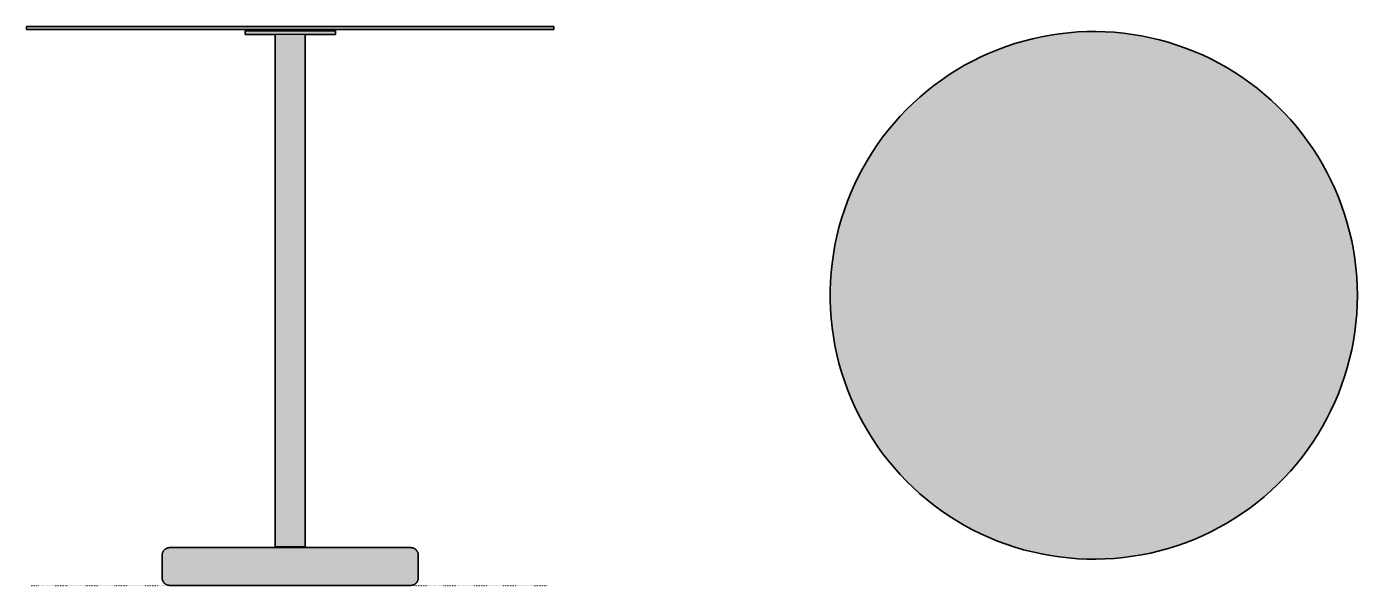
# Model space of a CAD drawing. Header units: millimetres. Extents: x -6 to 1760, y 0 to 741.
import ezdxf

# ---------------------------------------------------------------- set-up
doc = ezdxf.new("R2010")
doc.units = ezdxf.units.MM
doc.linetypes.add('Dots', pattern=[1, 0, -1])
doc.layers.add('Blocks', color=7, linetype='Continuous')
doc.layers.add('Blocks$Fill', color=7, linetype='Continuous', true_color=0xffffff)
for name, color, linetype, lineweight, true_color in [('Blocks$Inner', 7, 'Continuous', 25, 0x007f00), ('Blocks$Outline', 7, 'Continuous', 35, 0xff3f3f), ('Groud', 7, 'Dots', 25, 0x243775)]:
    doc.layers.add(name, color=color, linetype=linetype, lineweight=lineweight, true_color=true_color)

# ---------------------------------------------------------------- blocks, each defined once
blk = doc.blocks.new('Terrazzo Table Ø70 Top')
at = {"layer": 'Blocks$Fill'}
blk.add_hatch(color=256, dxfattribs=at).paths.add_polyline_path([(340.3, 368), (352.5, 368.1), (364.6, 367.8), (376.7, 367.1), (388.8, 365.9), (400.9, 364.3), (412.9, 362.3), (424.8, 359.9), (436.6, 357.1), (448.3, 353.9), (459.9, 350.2), (471.3, 346.2), (482.7, 341.8), (493.8, 337), (504.8, 331.8), (515.6, 326.2), (526.2, 320.2), (536.5, 313.9), (546.7, 307.2), (556.6, 300.2), (566.3, 292.9), (575.7, 285.2), (584.8, 277.2), (593.6, 268.8), (602.2, 260.2), (610.4, 251.3), (618.4, 242.1), (626, 232.6), (633.2, 222.9), (640.2, 212.9), (646.8, 202.7), (653, 192.3), (658.8, 181.7), (664.3, 170.8), (669.4, 159.8), (674.2, 148.6), (678.5, 137.3), (682.4, 125.8), (686, 114.1), (689.1, 102.4), (691.8, 90.6), (694.1, 78.6), (696, 66.6), (697.5, 54.6), (698.5, 42.5), (699.2, 30.4), (699.4, 18.2), (699.2, 6.1), (698.5, -6.1), (697.5, -18.2), (696, -30.2), (694.1, -42.2), (691.8, -54.1), (689.1, -66), (686, -77.7), (682.4, -89.3), (678.5, -100.8), (674.2, -112.2), (669.4, -123.4), (664.3, -134.4), (658.8, -145.2), (653, -155.9), (646.8, -166.3), (640.2, -176.5), (633.2, -186.5), (626, -196.2), (618.4, -205.7), (610.4, -214.9), (602.2, -223.8), (593.6, -232.4), (584.8, -240.7), (575.7, -248.8), (566.3, -256.4), (556.6, -263.8), (546.7, -270.8), (536.5, -277.5), (526.2, -283.8), (515.6, -289.8), (504.8, -295.3), (493.8, -300.5), (482.7, -305.4), (471.3, -309.8), (459.9, -313.8), (448.3, -317.5), (436.6, -320.7), (424.8, -323.5), (412.9, -325.9), (400.9, -327.9), (388.8, -329.5), (376.7, -330.6), (364.6, -331.4), (352.5, -331.7), (340.3, -331.6), (328.2, -331.1), (316.1, -330.1), (304, -328.7), (292, -327), (280.1, -324.8), (268.2, -322.1), (256.4, -319.1), (244.8, -315.7), (233.3, -311.9), (221.9, -307.6), (210.6, -303), (199.6, -298), (188.7, -292.6), (178, -286.8), (167.5, -280.7), (157.3, -274.2), (147.2, -267.4), (137.4, -260.2), (127.9, -252.6), (118.6, -244.8), (109.6, -236.6), (100.9, -228.1), (92.5, -219.4), (84.5, -210.3), (76.7, -201), (69.2, -191.4), (62.1, -181.5), (55.4, -171.4), (49, -161.1), (42.9, -150.6), (37.3, -139.8), (32, -128.9), (27, -117.8), (22.5, -106.5), (18.4, -95.1), (14.6, -83.5), (11.3, -71.9), (8.4, -60.1), (5.9, -48.2), (3.8, -36.2), (2.1, -24.2), (0.8, -12.1), (0, 0), (-0.4, 12.1), (-0.4, 24.3), (0, 36.4), (0.8, 48.5), (2.1, 60.6), (3.8, 72.7), (5.9, 84.6), (8.4, 96.5), (11.3, 108.3), (14.6, 120), (18.4, 131.5), (22.5, 143), (27, 154.2), (32, 165.3), (37.3, 176.3), (42.9, 187), (49, 197.5), (55.4, 207.9), (62.1, 217.9), (69.2, 227.8), (76.7, 237.4), (84.5, 246.7), (92.5, 255.8), (100.9, 264.6), (109.6, 273), (118.6, 281.2), (127.9, 289.1), (137.4, 296.6), (147.2, 303.8), (157.3, 310.6), (167.5, 317.1), (178, 323.3), (188.7, 329), (199.6, 334.4), (210.6, 339.4), (221.9, 344), (233.3, 348.3), (244.8, 352.1), (256.4, 355.5), (268.2, 358.6), (280.1, 361.2), (292, 363.4), (304, 365.2), (316.1, 366.5), (328.2, 367.5)], flags=0)
at = {"layer": 'Blocks$Inner'}
blk.add_lwpolyline([(699.2, 6.1), (699.4, 18.2), (699.2, 30.4), (698.5, 42.5), (697.5, 54.6), (696, 66.6), (694.1, 78.6), (691.8, 90.6), (689.1, 102.4), (686, 114.1), (682.4, 125.8), (678.5, 137.3), (674.2, 148.6), (669.4, 159.8), (664.3, 170.8), (658.8, 181.7), (653, 192.3), (646.8, 202.7), (640.2, 212.9), (633.2, 222.9), (626, 232.6), (618.4, 242.1), (610.4, 251.3), (602.2, 260.2), (593.6, 268.8), (584.8, 277.2), (575.7, 285.2), (566.3, 292.9), (556.6, 300.2), (546.7, 307.2), (536.5, 313.9), (526.2, 320.2), (515.6, 326.2), (504.8, 331.8), (493.8, 337), (482.7, 341.8), (471.3, 346.2), (459.9, 350.2), (448.3, 353.9), (436.6, 357.1), (424.8, 359.9), (412.9, 362.3), (400.9, 364.3), (388.8, 365.9), (376.7, 367.1), (364.6, 367.8), (352.5, 368.1), (340.3, 368), (328.2, 367.5), (316.1, 366.5), (304, 365.2), (292, 363.4), (280.1, 361.2), (268.2, 358.6), (256.4, 355.5), (244.8, 352.1), (233.3, 348.3), (221.9, 344), (210.6, 339.4), (199.6, 334.4), (188.7, 329), (178, 323.3), (167.5, 317.1), (157.3, 310.6), (147.2, 303.8), (137.4, 296.6), (127.9, 289.1), (118.6, 281.2), (109.6, 273), (100.9, 264.6), (92.5, 255.8), (84.5, 246.7), (76.7, 237.4), (69.2, 227.8), (62.1, 217.9), (55.4, 207.9), (49, 197.5), (42.9, 187), (37.3, 176.3), (32, 165.3), (27, 154.2), (22.5, 143), (18.4, 131.5), (14.6, 120), (11.3, 108.3), (8.4, 96.5), (5.9, 84.6), (3.8, 72.7), (2.1, 60.6), (0.8, 48.5), (0, 36.4), (-0.4, 24.3), (-0.4, 12.1), (0, 0), (0.8, -12.1), (2.1, -24.2), (3.8, -36.2), (5.9, -48.2), (8.4, -60.1), (11.3, -71.9), (14.6, -83.5), (18.4, -95.1), (22.5, -106.5), (27, -117.8), (32, -128.9), (37.3, -139.8), (42.9, -150.6), (49, -161.1), (55.4, -171.4), (62.1, -181.5), (69.2, -191.4), (76.7, -201), (84.5, -210.3), (92.5, -219.4), (100.9, -228.1), (109.6, -236.6), (118.6, -244.8), (127.9, -252.6), (137.4, -260.2), (147.2, -267.4), (157.3, -274.2), (167.5, -280.7), (178, -286.8), (188.7, -292.6), (199.6, -298), (210.6, -303), (221.9, -307.6), (233.3, -311.9), (244.8, -315.7), (256.4, -319.1), (268.2, -322.1), (280.1, -324.8), (292, -327), (304, -328.7), (316.1, -330.1), (328.2, -331.1), (340.3, -331.6), (352.5, -331.7), (364.6, -331.4), (376.7, -330.6), (388.8, -329.5), (400.9, -327.9), (412.9, -325.9), (424.8, -323.5), (436.6, -320.7), (448.3, -317.5), (459.9, -313.8), (471.3, -309.8), (482.7, -305.4), (493.8, -300.5), (504.8, -295.3), (515.6, -289.8), (526.2, -283.8), (536.5, -277.5), (546.7, -270.8), (556.6, -263.8), (566.3, -256.4), (575.7, -248.8), (584.8, -240.7), (593.6, -232.4), (602.2, -223.8), (610.4, -214.9), (618.4, -205.7), (626, -196.2), (633.2, -186.5), (640.2, -176.5), (646.8, -166.3), (653, -155.9), (658.8, -145.2), (664.3, -134.4), (669.4, -123.4), (674.2, -112.2), (678.5, -100.8), (682.4, -89.3), (686, -77.7), (689.1, -66), (691.8, -54.1), (694.1, -42.2), (696, -30.2), (697.5, -18.2), (698.5, -6.1)], close=True, dxfattribs=at)
at = {"layer": 'Blocks$Outline'}
for points in [[(244.8, 352.1), (256.4, 355.5)], [(256.4, 355.5), (268.2, 358.6)], [(268.2, 358.6), (280.1, 361.2)], [(280.1, 361.2), (292, 363.4)], [(292, 363.4), (304, 365.2)], [(304, 365.2), (316.1, 366.5)], [(316.1, 366.5), (328.2, 367.5)], [(328.2, 367.5), (340.3, 368)], [(340.3, 368), (352.5, 368.1)], [(352.5, 368.1), (364.6, 367.8)], [(364.6, 367.8), (376.7, 367.1)], [(376.7, 367.1), (388.8, 365.9)], [(388.8, 365.9), (400.9, 364.3)], [(400.9, 364.3), (412.9, 362.3)], [(412.9, 362.3), (424.8, 359.9)], [(424.8, 359.9), (436.6, 357.1)], [(436.6, 357.1), (448.3, 353.9)], [(448.3, 353.9), (459.9, 350.2)], [(199.6, 334.4), (210.6, 339.4)], [(210.6, 339.4), (221.9, 344)], [(221.9, 344), (233.3, 348.3)], [(233.3, 348.3), (244.8, 352.1)], [(459.9, 350.2), (471.3, 346.2)], [(471.3, 346.2), (482.7, 341.8)], [(482.7, 341.8), (493.8, 337)], [(493.8, 337), (504.8, 331.8)], [(167.5, 317.1), (178, 323.3)], [(178, 323.3), (188.7, 329)], [(188.7, 329), (199.6, 334.4)], [(504.8, 331.8), (515.6, 326.2)], [(515.6, 326.2), (526.2, 320.2)], [(526.2, 320.2), (536.5, 313.9)], [(137.4, 296.6), (147.2, 303.8)], [(147.2, 303.8), (157.3, 310.6)], [(157.3, 310.6), (167.5, 317.1)], [(536.5, 313.9), (546.7, 307.2)], [(546.7, 307.2), (556.6, 300.2)], [(118.6, 281.2), (127.9, 289.1)], [(127.9, 289.1), (137.4, 296.6)], [(556.6, 300.2), (566.3, 292.9)], [(566.3, 292.9), (575.7, 285.2)], [(575.7, 285.2), (584.8, 277.2)], [(100.9, 264.6), (109.6, 273)], [(109.6, 273), (118.6, 281.2)], [(584.8, 277.2), (593.6, 268.8)], [(593.6, 268.8), (602.2, 260.2)], [(84.5, 246.7), (92.5, 255.8)], [(92.5, 255.8), (100.9, 264.6)], [(602.2, 260.2), (610.4, 251.3)], [(610.4, 251.3), (618.4, 242.1)], [(69.2, 227.8), (76.7, 237.4)], [(76.7, 237.4), (84.5, 246.7)], [(618.4, 242.1), (626, 232.6)], [(626, 232.6), (633.2, 222.9)], [(55.4, 207.9), (62.1, 217.9)], [(62.1, 217.9), (69.2, 227.8)], [(633.2, 222.9), (640.2, 212.9)], [(640.2, 212.9), (646.8, 202.7)], [(42.9, 187), (49, 197.5)], [(49, 197.5), (55.4, 207.9)], [(646.8, 202.7), (653, 192.3)], [(37.3, 176.3), (42.9, 187)], [(653, 192.3), (658.8, 181.7)], [(658.8, 181.7), (664.3, 170.8)], [(27, 154.2), (32, 165.3)], [(32, 165.3), (37.3, 176.3)], [(664.3, 170.8), (669.4, 159.8)], [(669.4, 159.8), (674.2, 148.6)], [(18.4, 131.5), (22.5, 143)], [(22.5, 143), (27, 154.2)], [(674.2, 148.6), (678.5, 137.3)], [(14.6, 120), (18.4, 131.5)], [(678.5, 137.3), (682.4, 125.8)], [(682.4, 125.8), (686, 114.1)], [(8.4, 96.5), (11.3, 108.3)], [(11.3, 108.3), (14.6, 120)], [(686, 114.1), (689.1, 102.4)], [(5.9, 84.6), (8.4, 96.5)], [(689.1, 102.4), (691.8, 90.6)], [(691.8, 90.6), (694.1, 78.6)], [(2.1, 60.6), (3.8, 72.7)], [(3.8, 72.7), (5.9, 84.6)], [(694.1, 78.6), (696, 66.6)], [(0.8, 48.5), (2.1, 60.6)], [(696, 66.6), (697.5, 54.6)], [(697.5, 54.6), (698.5, 42.5)], [(-0.4, 24.3), (0, 36.4)], [(0, 36.4), (0.8, 48.5)], [(698.5, 42.5), (699.2, 30.4)], [(-0.4, 12.1), (-0.4, 24.3)], [(699.2, 30.4), (699.4, 18.2)], [(699.4, 18.2), (699.2, 6.1)], [(0, 0), (-0.4, 12.1)], [(0.8, -12.1), (0, 0)], [(699.2, 6.1), (698.5, -6.1)], [(2.1, -24.2), (0.8, -12.1)], [(698.5, -6.1), (697.5, -18.2)], [(3.8, -36.2), (2.1, -24.2)], [(696, -30.2), (694.1, -42.2)], [(697.5, -18.2), (696, -30.2)], [(5.9, -48.2), (3.8, -36.2)], [(8.4, -60.1), (5.9, -48.2)], [(694.1, -42.2), (691.8, -54.1)], [(11.3, -71.9), (8.4, -60.1)], [(689.1, -66), (686, -77.7)], [(691.8, -54.1), (689.1, -66)], [(14.6, -83.5), (11.3, -71.9)], [(18.4, -95.1), (14.6, -83.5)], [(686, -77.7), (682.4, -89.3)], [(22.5, -106.5), (18.4, -95.1)], [(678.5, -100.8), (674.2, -112.2)], [(682.4, -89.3), (678.5, -100.8)], [(27, -117.8), (22.5, -106.5)], [(32, -128.9), (27, -117.8)], [(669.4, -123.4), (664.3, -134.4)], [(674.2, -112.2), (669.4, -123.4)], [(37.3, -139.8), (32, -128.9)], [(42.9, -150.6), (37.3, -139.8)], [(664.3, -134.4), (658.8, -145.2)], [(49, -161.1), (42.9, -150.6)], [(653, -155.9), (646.8, -166.3)], [(658.8, -145.2), (653, -155.9)], [(55.4, -171.4), (49, -161.1)], [(62.1, -181.5), (55.4, -171.4)], [(640.2, -176.5), (633.2, -186.5)], [(646.8, -166.3), (640.2, -176.5)], [(69.2, -191.4), (62.1, -181.5)], [(76.7, -201), (69.2, -191.4)], [(633.2, -186.5), (626, -196.2)], [(84.5, -210.3), (76.7, -201)], [(92.5, -219.4), (84.5, -210.3)], [(618.4, -205.7), (610.4, -214.9)], [(626, -196.2), (618.4, -205.7)], [(100.9, -228.1), (92.5, -219.4)], [(109.6, -236.6), (100.9, -228.1)], [(602.2, -223.8), (593.6, -232.4)], [(610.4, -214.9), (602.2, -223.8)], [(118.6, -244.8), (109.6, -236.6)], [(127.9, -252.6), (118.6, -244.8)], [(584.8, -240.7), (575.7, -248.8)], [(593.6, -232.4), (584.8, -240.7)], [(137.4, -260.2), (127.9, -252.6)], [(147.2, -267.4), (137.4, -260.2)], [(556.6, -263.8), (546.7, -270.8)], [(566.3, -256.4), (556.6, -263.8)], [(575.7, -248.8), (566.3, -256.4)], [(157.3, -274.2), (147.2, -267.4)], [(167.5, -280.7), (157.3, -274.2)], [(178, -286.8), (167.5, -280.7)], [(536.5, -277.5), (526.2, -283.8)], [(546.7, -270.8), (536.5, -277.5)], [(188.7, -292.6), (178, -286.8)], [(199.6, -298), (188.7, -292.6)], [(210.6, -303), (199.6, -298)], [(504.8, -295.3), (493.8, -300.5)], [(515.6, -289.8), (504.8, -295.3)], [(526.2, -283.8), (515.6, -289.8)], [(221.9, -307.6), (210.6, -303)], [(233.3, -311.9), (221.9, -307.6)], [(244.8, -315.7), (233.3, -311.9)], [(256.4, -319.1), (244.8, -315.7)], [(448.3, -317.5), (436.6, -320.7)], [(459.9, -313.8), (448.3, -317.5)], [(471.3, -309.8), (459.9, -313.8)], [(482.7, -305.4), (471.3, -309.8)], [(493.8, -300.5), (482.7, -305.4)], [(268.2, -322.1), (256.4, -319.1)], [(280.1, -324.8), (268.2, -322.1)], [(292, -327), (280.1, -324.8)], [(304, -328.7), (292, -327)], [(316.1, -330.1), (304, -328.7)], [(328.2, -331.1), (316.1, -330.1)], [(340.3, -331.6), (328.2, -331.1)], [(352.5, -331.7), (340.3, -331.6)], [(364.6, -331.4), (352.5, -331.7)], [(376.7, -330.6), (364.6, -331.4)], [(388.8, -329.5), (376.7, -330.6)], [(400.9, -327.9), (388.8, -329.5)], [(412.9, -325.9), (400.9, -327.9)], [(424.8, -323.5), (412.9, -325.9)], [(436.6, -320.7), (424.8, -323.5)]]:
    blk.add_lwpolyline(points, dxfattribs=at)
blk = doc.blocks.new('Terrazzo Table Ø70 Side')
at = {"layer": 'Blocks$Fill'}
for points in [[(-6.2, 741), (693.6, 741), (693.6, 737), (-6.2, 737)], [(283.7, 735.5), (403.7, 735.5), (403.7, 730.5), (363.7, 730.5), (363.7, 644.9), (363.7, 51.5), (363.7, 51), (323.7, 51), (323.7, 51.5), (323.7, 644.9), (323.7, 730.5), (283.7, 730.5)], [(183.7, 50), (203.7, 50), (483.7, 50), (483.7, 50), (503.7, 50), (504, 50), (504.4, 50), (504.7, 49.9), (505.1, 49.9), (505.4, 49.9), (505.7, 49.8), (506.1, 49.7), (506.4, 49.6), (506.7, 49.5), (507.1, 49.4), (507.4, 49.3), (507.7, 49.2), (508, 49), (508.3, 48.9), (508.6, 48.7), (508.9, 48.5), (509.2, 48.4), (509.5, 48.2), (509.7, 48), (510, 47.8), (510.3, 47.5), (510.5, 47.3), (510.8, 47.1), (511, 46.8), (511.2, 46.6), (511.5, 46.3), (511.7, 46), (511.9, 45.8), (512.1, 45.5), (512.2, 45.2), (512.4, 44.9), (512.6, 44.6), (512.7, 44.3), (512.9, 44), (513, 43.7), (513.1, 43.3), (513.2, 43), (513.3, 42.7), (513.4, 42.4), (513.5, 42), (513.6, 41.7), (513.6, 41.4), (513.7, 41), (513.7, 40.7), (513.7, 40.3), (513.7, 40), (513.7, 10), (513.7, 9.7), (513.7, 9.3), (513.7, 9), (513.6, 8.6), (513.6, 8.3), (513.5, 7.9), (513.4, 7.6), (513.3, 7.2), (513.2, 6.9), (513.1, 6.6), (513, 6.3), (512.8, 5.9), (512.7, 5.6), (512.5, 5.3), (512.4, 5), (512.2, 4.7), (512, 4.4), (511.8, 4.1), (511.6, 3.8), (511.4, 3.6), (511.1, 3.3), (510.9, 3.1), (510.7, 2.8), (510.4, 2.6), (510.1, 2.3), (509.9, 2.1), (509.6, 1.9), (509.3, 1.7), (509, 1.5), (508.7, 1.3), (508.4, 1.2), (508.1, 1), (507.8, 0.9), (507.5, 0.7), (507.1, 0.6), (506.8, 0.5), (506.5, 0.4), (506.1, 0.3), (505.8, 0.2), (505.4, 0.2), (505.1, 0.1), (504.8, 0.1), (504.4, 0), (504.1, 0), (503.7, 0), (483.7, 0), (483.7, 0), (203.7, 0), (183.7, 0), (183.6, 0), (183.5, 0), (183.4, 0), (183.3, 0), (183.1, 0), (183.1, 0), (182.9, 0), (182.6, 0.1), (182.6, 0.1), (182.5, 0.1), (182.2, 0.1), (181.8, 0.2), (181.5, 0.3), (181.1, 0.3), (180.8, 0.4), (180.5, 0.5), (180.2, 0.6), (179.8, 0.8), (179.5, 0.9), (179.2, 1.1), (178.9, 1.2), (178.6, 1.4), (178.3, 1.6), (178, 1.8), (177.7, 2), (177.5, 2.2), (177.2, 2.4), (176.9, 2.6), (176.7, 2.9), (176.5, 3.1), (176.2, 3.4), (176, 3.6), (175.8, 3.9), (175.6, 4.2), (175.4, 4.5), (175.2, 4.8), (175, 5), (174.9, 5.4), (174.7, 5.7), (174.6, 6), (174.4, 6.3), (174.3, 6.6), (174.2, 6.9), (174.1, 7.3), (174, 7.6), (173.9, 7.9), (173.9, 8.3), (173.8, 8.6), (173.8, 9), (173.7, 9.3), (173.7, 9.7), (173.7, 10), (173.7, 40), (173.7, 40.3), (173.7, 40.7), (173.8, 41), (173.8, 41.4), (173.9, 41.7), (173.9, 42), (174, 42.4), (174.1, 42.7), (174.2, 43), (174.3, 43.3), (174.4, 43.7), (174.5, 44), (174.7, 44.3), (174.8, 44.6), (175, 44.9), (175.2, 45.2), (175.3, 45.5), (175.5, 45.8), (175.7, 46), (175.9, 46.3), (176.2, 46.6), (176.4, 46.8), (176.6, 47.1), (177.1, 47.5), (177.3, 47.7), (177.5, 47.9), (177.8, 48), (178, 48.2), (178.3, 48.4), (178.5, 48.5), (178.8, 48.7), (179, 48.8), (179.3, 49), (179.6, 49.1), (179.8, 49.2), (180.1, 49.3), (180.4, 49.4), (180.6, 49.5), (180.9, 49.6), (181.2, 49.7), (181.5, 49.8), (181.8, 49.8), (182.1, 49.9), (182.2, 49.9), (182.5, 49.9), (182.8, 50), (183.1, 50), (183.4, 50)]]:
    blk.add_hatch(color=256, dxfattribs=at).paths.add_polyline_path(points, flags=0)
at = {"layer": 'Blocks$Inner'}
for points in [[(693.6, 737), (-6.2, 737), (-6.2, 741), (693.6, 741)], [(283.7, 735.5), (403.7, 735.5), (403.7, 730.5), (283.7, 730.5)], [(176.4, 46.8), (176.6, 47.1), (177.1, 47.5), (177.3, 47.7), (177.5, 47.9), (177.8, 48), (178, 48.2), (178.3, 48.4), (178.5, 48.5), (178.8, 48.7), (179, 48.8), (179.3, 49), (179.6, 49.1), (179.8, 49.2), (180.1, 49.3), (180.4, 49.4), (180.6, 49.5), (180.9, 49.6), (181.2, 49.7), (181.5, 49.8), (181.8, 49.8), (182.1, 49.9), (182.2, 49.9), (182.5, 49.9), (182.8, 50), (183.1, 50), (183.4, 50), (183.7, 50), (203.7, 50), (483.7, 50), (483.7, 50), (503.7, 50), (504, 50), (504.4, 50), (504.7, 49.9), (505.1, 49.9), (505.4, 49.9), (505.7, 49.8), (506.1, 49.7), (506.4, 49.6), (506.7, 49.5), (507.1, 49.4), (507.4, 49.3), (507.7, 49.2), (508, 49), (508.3, 48.9), (508.6, 48.7), (508.9, 48.5), (509.2, 48.4), (509.5, 48.2), (509.7, 48), (510, 47.8), (510.3, 47.5), (510.5, 47.3), (510.8, 47.1), (511, 46.8), (511.2, 46.6), (511.5, 46.3), (511.7, 46), (511.9, 45.8), (512.1, 45.5), (512.2, 45.2), (512.4, 44.9), (512.6, 44.6), (512.7, 44.3), (512.9, 44), (513, 43.7), (513.1, 43.3), (513.2, 43), (513.3, 42.7), (513.4, 42.4), (513.5, 42), (513.6, 41.7), (513.6, 41.4), (513.7, 41), (513.7, 40.7), (513.7, 40.3), (513.7, 40), (513.7, 10), (513.7, 9.7), (513.7, 9.3), (513.7, 9), (513.6, 8.6), (513.6, 8.3), (513.5, 7.9), (513.4, 7.6), (513.3, 7.2), (513.2, 6.9), (513.1, 6.6), (513, 6.3), (512.8, 5.9), (512.7, 5.6), (512.5, 5.3), (512.4, 5), (512.2, 4.7), (512, 4.4), (511.8, 4.1), (511.6, 3.8), (511.4, 3.6), (511.1, 3.3), (510.9, 3.1), (510.7, 2.8), (510.4, 2.6), (510.1, 2.3), (509.9, 2.1), (509.6, 1.9), (509.3, 1.7), (509, 1.5), (508.7, 1.3), (508.4, 1.2), (508.1, 1), (507.8, 0.9), (507.5, 0.7), (507.1, 0.6), (506.8, 0.5), (506.5, 0.4), (506.1, 0.3), (505.8, 0.2), (505.4, 0.2), (505.1, 0.1), (504.8, 0.1), (504.4, 0), (504.1, 0), (503.7, 0), (483.7, 0), (483.7, 0), (203.7, 0), (183.7, 0), (183.6, 0), (183.5, 0), (183.4, 0), (183.3, 0), (183.1, 0), (183.1, 0), (182.9, 0), (182.6, 0.1), (182.6, 0.1), (182.5, 0.1), (182.2, 0.1), (181.8, 0.2), (181.5, 0.3), (181.1, 0.3), (180.8, 0.4), (180.5, 0.5), (180.2, 0.6), (179.8, 0.8), (179.5, 0.9), (179.2, 1.1), (178.9, 1.2), (178.6, 1.4), (178.3, 1.6), (178, 1.8), (177.7, 2), (177.5, 2.2), (177.2, 2.4), (176.9, 2.6), (176.7, 2.9), (176.5, 3.1), (176.2, 3.4), (176, 3.6), (175.8, 3.9), (175.6, 4.2), (175.4, 4.5), (175.2, 4.8), (175, 5), (174.9, 5.4), (174.7, 5.7), (174.6, 6), (174.4, 6.3), (174.3, 6.6), (174.2, 6.9), (174.1, 7.3), (174, 7.6), (173.9, 7.9), (173.9, 8.3), (173.8, 8.6), (173.8, 9), (173.7, 9.3), (173.7, 9.7), (173.7, 10), (173.7, 40), (173.7, 40.3), (173.7, 40.7), (173.8, 41), (173.8, 41.4), (173.9, 41.7), (173.9, 42), (174, 42.4), (174.1, 42.7), (174.2, 43), (174.3, 43.3), (174.4, 43.7), (174.5, 44), (174.7, 44.3), (174.8, 44.6), (175, 44.9), (175.2, 45.2), (175.3, 45.5), (175.5, 45.8), (175.7, 46), (175.9, 46.3), (176.2, 46.6)]]:
    blk.add_lwpolyline(points, close=True, dxfattribs=at)
for points in [[(363.7, 730.5), (363.7, 644.9), (363.7, 51.5), (363.7, 51), (323.7, 51), (323.7, 51.5), (323.7, 644.9), (323.7, 730.5)], [(323.7, 51.5), (358, 51.5), (363.7, 51.5)]]:
    blk.add_lwpolyline(points, dxfattribs=at)
at = {"layer": 'Blocks$Outline'}
for points in [[(-6.2, 741), (693.6, 741)], [(-6.2, 737), (-6.2, 741)], [(693.6, 737), (-6.2, 737)], [(283.7, 735.5), (403.7, 735.5)], [(283.7, 730.5), (283.7, 735.5)], [(323.7, 730.5), (283.7, 730.5)], [(323.7, 644.9), (323.7, 730.5)], [(403.7, 730.5), (363.7, 730.5)], [(363.7, 730.5), (363.7, 644.9)], [(403.7, 735.5), (403.7, 730.5)], [(693.6, 741), (693.6, 737)], [(323.7, 51.5), (323.7, 644.9)], [(363.7, 644.9), (363.7, 51.5)], [(173.7, 40.7), (173.8, 41)], [(173.7, 40.3), (173.7, 40.7)], [(173.7, 40), (173.7, 40.3)], [(173.7, 10), (173.7, 40)], [(173.8, 41.4), (173.9, 41.7)], [(173.8, 41), (173.8, 41.4)], [(173.9, 42), (174, 42.4)], [(173.9, 41.7), (173.9, 42)], [(174, 42.4), (174.1, 42.7)], [(174.1, 42.7), (174.2, 43)], [(174.2, 43), (174.3, 43.3)], [(174.3, 43.3), (174.4, 43.7)], [(174.4, 43.7), (174.5, 44)], [(174.5, 44), (174.7, 44.3)], [(174.7, 44.3), (174.8, 44.6)], [(174.8, 44.6), (175, 44.9)], [(175, 44.9), (175.2, 45.2)], [(175.2, 45.2), (175.3, 45.5)], [(175.3, 45.5), (175.5, 45.8)], [(175.5, 45.8), (175.7, 46)], [(175.7, 46), (175.9, 46.3)], [(175.9, 46.3), (176.2, 46.6)], [(176.2, 46.6), (176.4, 46.8)], [(176.4, 46.8), (176.6, 47.1)], [(176.6, 47.1), (177.1, 47.5)], [(177.1, 47.5), (177.3, 47.7)], [(177.3, 47.7), (177.5, 47.9)], [(177.5, 47.9), (177.8, 48)], [(177.8, 48), (178, 48.2)], [(178, 48.2), (178.3, 48.4)], [(178.3, 48.4), (178.5, 48.5)], [(178.5, 48.5), (178.8, 48.7)], [(178.8, 48.7), (179, 48.8)], [(179, 48.8), (179.3, 49)], [(179.3, 49), (179.6, 49.1)], [(179.6, 49.1), (179.8, 49.2)], [(179.8, 49.2), (180.1, 49.3)], [(180.1, 49.3), (180.4, 49.4)], [(180.4, 49.4), (180.6, 49.5)], [(180.6, 49.5), (180.9, 49.6)], [(180.9, 49.6), (181.2, 49.7)], [(181.2, 49.7), (181.5, 49.8)], [(181.5, 49.8), (181.8, 49.8)], [(181.8, 49.8), (182.1, 49.9)], [(182.1, 49.9), (182.2, 49.9)], [(182.2, 49.9), (182.5, 49.9)], [(182.5, 49.9), (182.8, 50)], [(182.8, 50), (183.1, 50)], [(183.1, 50), (183.4, 50)], [(183.4, 50), (183.7, 50)], [(183.7, 50), (203.7, 50)], [(203.7, 50), (483.7, 50)], [(323.7, 51), (323.7, 51.5)], [(363.7, 51), (323.7, 51)], [(363.7, 51.5), (363.7, 51)], [(483.7, 50), (483.7, 50)], [(483.7, 50), (503.7, 50)], [(503.7, 50), (504, 50)], [(504, 50), (504.4, 50)], [(504.4, 50), (504.7, 49.9)], [(504.7, 49.9), (505.1, 49.9)], [(505.1, 49.9), (505.4, 49.9)], [(505.4, 49.9), (505.7, 49.8)], [(505.7, 49.8), (506.1, 49.7)], [(506.1, 49.7), (506.4, 49.6)], [(506.4, 49.6), (506.7, 49.5)], [(506.7, 49.5), (507.1, 49.4)], [(507.1, 49.4), (507.4, 49.3)], [(507.4, 49.3), (507.7, 49.2)], [(507.7, 49.2), (508, 49)], [(508, 49), (508.3, 48.9)], [(508.3, 48.9), (508.6, 48.7)], [(508.6, 48.7), (508.9, 48.5)], [(508.9, 48.5), (509.2, 48.4)], [(509.2, 48.4), (509.5, 48.2)], [(509.5, 48.2), (509.7, 48)], [(509.7, 48), (510, 47.8)], [(510, 47.8), (510.3, 47.5)], [(510.3, 47.5), (510.5, 47.3)], [(510.5, 47.3), (510.8, 47.1)], [(510.8, 47.1), (511, 46.8)], [(511, 46.8), (511.2, 46.6)], [(511.2, 46.6), (511.5, 46.3)], [(511.5, 46.3), (511.7, 46)], [(511.7, 46), (511.9, 45.8)], [(511.9, 45.8), (512.1, 45.5)], [(512.1, 45.5), (512.2, 45.2)], [(512.2, 45.2), (512.4, 44.9)], [(512.4, 44.9), (512.6, 44.6)], [(512.6, 44.6), (512.7, 44.3)], [(512.7, 44.3), (512.9, 44)], [(512.9, 44), (513, 43.7)], [(513, 43.7), (513.1, 43.3)], [(513.1, 43.3), (513.2, 43)], [(513.2, 43), (513.3, 42.7)], [(513.3, 42.7), (513.4, 42.4)], [(513.4, 42.4), (513.5, 42)], [(513.5, 42), (513.6, 41.7)], [(513.6, 41.7), (513.6, 41.4)], [(513.6, 41.4), (513.7, 41)], [(513.7, 41), (513.7, 40.7)], [(513.7, 40.7), (513.7, 40.3)], [(513.7, 40.3), (513.7, 40)], [(513.7, 40), (513.7, 10)], [(173.7, 9.7), (173.7, 10)], [(173.7, 9.3), (173.7, 9.7)], [(173.8, 9), (173.7, 9.3)], [(173.8, 8.6), (173.8, 9)], [(173.9, 8.3), (173.8, 8.6)], [(173.9, 7.9), (173.9, 8.3)], [(174, 7.6), (173.9, 7.9)], [(174.1, 7.3), (174, 7.6)], [(174.2, 6.9), (174.1, 7.3)], [(174.3, 6.6), (174.2, 6.9)], [(174.4, 6.3), (174.3, 6.6)], [(174.6, 6), (174.4, 6.3)], [(174.7, 5.7), (174.6, 6)], [(174.9, 5.4), (174.7, 5.7)], [(175, 5), (174.9, 5.4)], [(175.2, 4.8), (175, 5)], [(175.4, 4.5), (175.2, 4.8)], [(175.6, 4.2), (175.4, 4.5)], [(175.8, 3.9), (175.6, 4.2)], [(176, 3.6), (175.8, 3.9)], [(176.2, 3.4), (176, 3.6)], [(176.5, 3.1), (176.2, 3.4)], [(176.7, 2.9), (176.5, 3.1)], [(176.9, 2.6), (176.7, 2.9)], [(177.2, 2.4), (176.9, 2.6)], [(177.5, 2.2), (177.2, 2.4)], [(177.7, 2), (177.5, 2.2)], [(178, 1.8), (177.7, 2)], [(178.3, 1.6), (178, 1.8)], [(178.6, 1.4), (178.3, 1.6)], [(178.9, 1.2), (178.6, 1.4)], [(179.2, 1.1), (178.9, 1.2)], [(179.5, 0.9), (179.2, 1.1)], [(179.8, 0.8), (179.5, 0.9)], [(180.2, 0.6), (179.8, 0.8)], [(180.5, 0.5), (180.2, 0.6)], [(180.8, 0.4), (180.5, 0.5)], [(181.1, 0.3), (180.8, 0.4)], [(181.5, 0.3), (181.1, 0.3)], [(181.8, 0.2), (181.5, 0.3)], [(182.2, 0.1), (181.8, 0.2)], [(182.5, 0.1), (182.2, 0.1)], [(182.6, 0.1), (182.5, 0.1)], [(182.9, 0), (182.6, 0.1)], [(182.6, 0.1), (182.6, 0.1)], [(183.1, 0), (182.9, 0)], [(183.3, 0), (183.1, 0)], [(183.1, 0), (183.1, 0)], [(183.4, 0), (183.3, 0)], [(183.5, 0), (183.4, 0)], [(183.6, 0), (183.5, 0)], [(183.7, 0), (183.6, 0)], [(203.7, 0), (183.7, 0)], [(483.7, 0), (203.7, 0)], [(503.7, 0), (483.7, 0)], [(483.7, 0), (483.7, 0)], [(504.1, 0), (503.7, 0)], [(504.4, 0), (504.1, 0)], [(504.8, 0.1), (504.4, 0)], [(505.1, 0.1), (504.8, 0.1)], [(505.4, 0.2), (505.1, 0.1)], [(505.8, 0.2), (505.4, 0.2)], [(506.1, 0.3), (505.8, 0.2)], [(506.5, 0.4), (506.1, 0.3)], [(506.8, 0.5), (506.5, 0.4)], [(507.1, 0.6), (506.8, 0.5)], [(507.5, 0.7), (507.1, 0.6)], [(507.8, 0.9), (507.5, 0.7)], [(508.1, 1), (507.8, 0.9)], [(508.4, 1.2), (508.1, 1)], [(508.7, 1.3), (508.4, 1.2)], [(509, 1.5), (508.7, 1.3)], [(509.3, 1.7), (509, 1.5)], [(509.6, 1.9), (509.3, 1.7)], [(509.9, 2.1), (509.6, 1.9)], [(510.1, 2.3), (509.9, 2.1)], [(510.4, 2.6), (510.1, 2.3)], [(510.7, 2.8), (510.4, 2.6)], [(510.9, 3.1), (510.7, 2.8)], [(511.1, 3.3), (510.9, 3.1)], [(511.4, 3.6), (511.1, 3.3)], [(511.6, 3.8), (511.4, 3.6)], [(511.8, 4.1), (511.6, 3.8)], [(512, 4.4), (511.8, 4.1)], [(512.2, 4.7), (512, 4.4)], [(512.4, 5), (512.2, 4.7)], [(512.5, 5.3), (512.4, 5)], [(512.7, 5.6), (512.5, 5.3)], [(512.8, 5.9), (512.7, 5.6)], [(513, 6.3), (512.8, 5.9)], [(513.1, 6.6), (513, 6.3)], [(513.2, 6.9), (513.1, 6.6)], [(513.3, 7.2), (513.2, 6.9)], [(513.4, 7.6), (513.3, 7.2)], [(513.5, 7.9), (513.4, 7.6)], [(513.6, 8.3), (513.5, 7.9)], [(513.7, 9), (513.6, 8.6)], [(513.6, 8.6), (513.6, 8.3)], [(513.7, 10), (513.7, 9.7)], [(513.7, 9.7), (513.7, 9.3)], [(513.7, 9.3), (513.7, 9)]]:
    blk.add_lwpolyline(points, dxfattribs=at)

msp = doc.modelspace()

# ---------------------------------------------------------------- linework, layer by layer
at = {"layer": 'Groud'}
msp.add_lwpolyline([(0, 0), (687.4, 0)], dxfattribs=at)

# ---------------------------------------------------------------- block references
at = {"layer": 'Blocks'}
for name, p in [('Terrazzo Table Ø70 Side', (0, 0)), ('Terrazzo Table Ø70 Top', (1060.8, 366.4))]:
    msp.add_blockref(name, p, dxfattribs=at)

doc.saveas('drawing.dxf')
